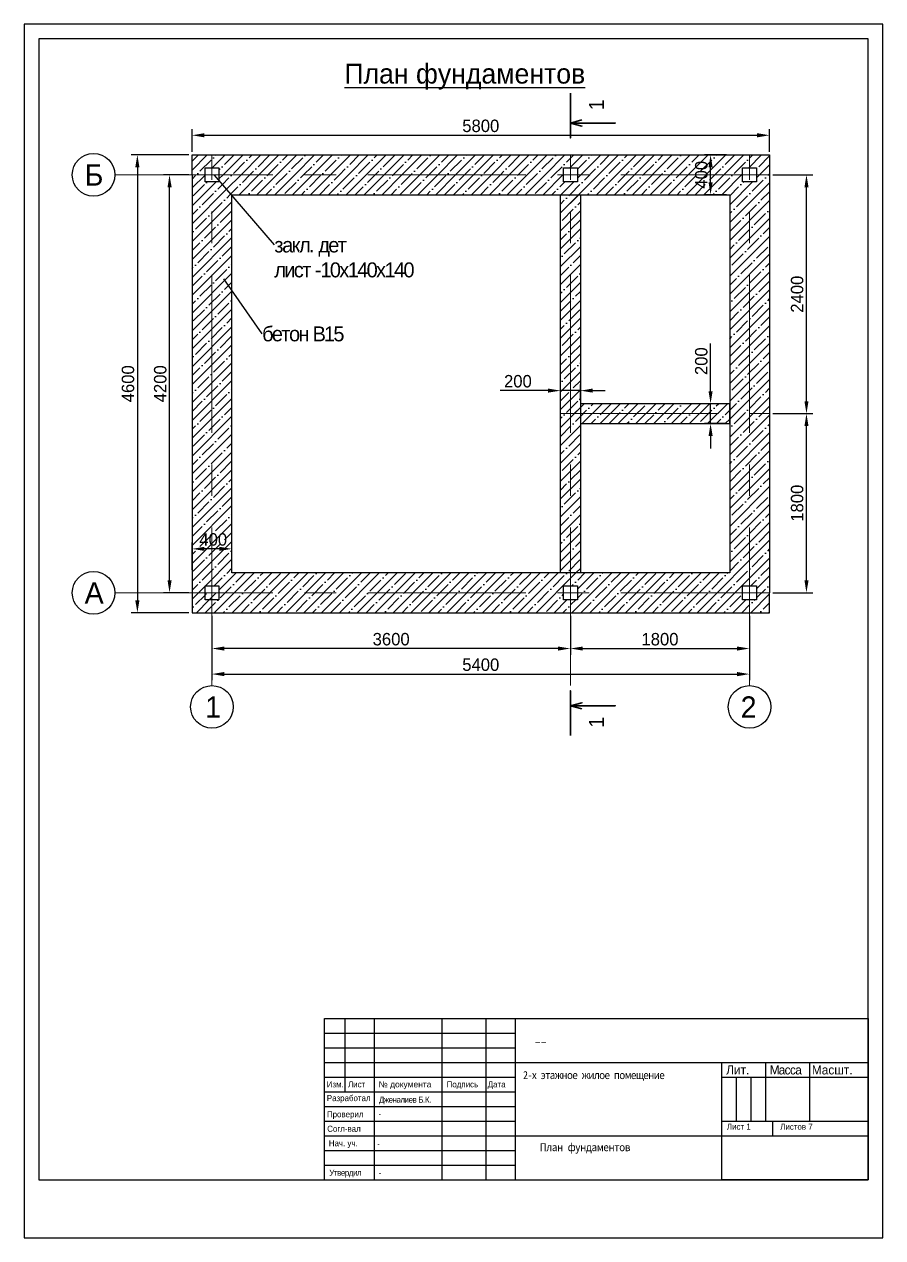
# Model space of a CAD drawing. Header units: millimetres. Extents: x 436607 to 472555, y -237992 to -212524.
# Drawn here: x 436607 to 445229, y -237992 to -225800 of the extents above; entities that cross this region are included whole.
import ezdxf
from ezdxf import colors
from ezdxf.entities.mleader import LeaderData, LeaderLine
from ezdxf.math import Vec2, Vec3

# ---------------------------------------------------------------- set-up
doc = ezdxf.new("R2010")
doc.units = ezdxf.units.MM
doc.header["$LTSCALE"] = 50
doc.linetypes.add('осевая', pattern=[50.8, 31.75, -6.35, 6.35, -6.35])
doc.linetypes.add('штриховая', pattern=[19.05, 12.7, -6.35])
doc.layers.add('Штрава', color=131, linetype='Continuous')
doc.styles.add('SS', font='Gulim.ttf')
doc.dimstyles.get("Standard").update_dxf_attribs({"dimscale": 500, "dimtxt": 0.18, "dimasz": 0.18, "dimexe": 0.18, "dimexo": 0.0625, "dimgap": 0.09, "dimtad": 0, "dimtih": 1, "dimtoh": 1, "dimdec": 0, "dimzin": 0, "dimdsep": 46, "dimtxsty": 'Standard', "dimcen": 0.09, "dimadec": 0, "dimazin": 0, "dimtfac": 1, "dimtdec": 0, "dimtofl": 0, "dimtmove": 0, "dimatfit": 3, "dimfxl": 0, "dimtolj": 1, "dimtzin": 0, "dimarcsym": 0})
pattern_1 = [(45, (0, -3353.3), (-89.80256, 89.80256), []), (45, (89.8, -3353.3), (-89.80256, 89.80256), [158.75, -31.75, 0, -31.75])]

# ---------------------------------------------------------------- blocks, each defined once
blk = doc.blocks.new('*D16')
at = {"color": 0, "lineweight": -2}
for p, q in [((438492, -231743), (438492, -232391)), ((443892, -231743), (443892, -232391)), ((438617, -232329), (443767, -232329))]:
    blk.add_line(p, q, dxfattribs=at)
at = {"color": 0}
for points in [[(438617, -232308), (438617, -232350), (438492, -232329)], [(443767, -232308), (443767, -232350), (443892, -232329)]]:
    blk.add_solid(points, dxfattribs=at)
at = {"layer": 'Defpoints', "color": 0}
for p in [(438492, -231712), (443892, -231712), (443892, -232329)]:
    blk.add_point(p, dxfattribs=at)
at = {"color": 0, "insert": (441192, -232235), "char_height": 125, "attachment_point": 5}
blk.add_mtext('5400', dxfattribs=at)
blk = doc.blocks.new('*D17')
at = {"color": 0, "lineweight": -2}
for p, q in [((438261, -227312), (438004, -227312)), ((438066, -231387), (438066, -227437)), ((438261, -231512), (438004, -231512))]:
    blk.add_line(p, q, dxfattribs=at)
at = {"color": 0}
for points in [[(438046, -227437), (438087, -227437), (438066, -227312)], [(438046, -231387), (438087, -231387), (438066, -231512)]]:
    blk.add_solid(points, dxfattribs=at)
at = {"layer": 'Defpoints', "color": 0}
for p in [(438066, -227312), (438292, -227312), (438292, -231512)]:
    blk.add_point(p, dxfattribs=at)
at = {"color": 0, "insert": (437973, -229412), "char_height": 125, "attachment_point": 5, "rotation": 90}
blk.add_mtext('4200', dxfattribs=at)
blk = doc.blocks.new('*D18')
at = {"color": 0, "lineweight": -2}
for p, q in [((442092, -231743), (442092, -232135)), ((443892, -231743), (443892, -232135)), ((442217, -232072), (443767, -232072))]:
    blk.add_line(p, q, dxfattribs=at)
at = {"color": 0}
for points in [[(442217, -232052), (442217, -232093), (442092, -232072)], [(443767, -232052), (443767, -232093), (443892, -232072)]]:
    blk.add_solid(points, dxfattribs=at)
at = {"layer": 'Defpoints', "color": 0}
for p in [(442092, -231712), (443892, -231712), (443892, -232072)]:
    blk.add_point(p, dxfattribs=at)
at = {"color": 0, "insert": (442992, -231979), "char_height": 125, "attachment_point": 5}
blk.add_mtext('1800', dxfattribs=at)
blk = doc.blocks.new('*D19')
at = {"color": 0, "lineweight": -2}
for p, q in [((444124, -229712), (444526, -229712)), ((444463, -231387), (444463, -229837)), ((444124, -231512), (444526, -231512))]:
    blk.add_line(p, q, dxfattribs=at)
at = {"color": 0}
for points in [[(444443, -229837), (444484, -229837), (444463, -229712)], [(444443, -231387), (444484, -231387), (444463, -231512)]]:
    blk.add_solid(points, dxfattribs=at)
at = {"layer": 'Defpoints', "color": 0}
for p in [(444092, -229712), (444463, -229712), (444092, -231512)]:
    blk.add_point(p, dxfattribs=at)
at = {"color": 0, "insert": (444370, -230612), "char_height": 125, "attachment_point": 5, "rotation": 90}
blk.add_mtext('1800', dxfattribs=at)
blk = doc.blocks.new('*D20')
at = {"color": 0, "lineweight": -2}
for p, q in [((444124, -227312), (444526, -227312)), ((444463, -229587), (444463, -227437)), ((444155, -229712), (444526, -229712))]:
    blk.add_line(p, q, dxfattribs=at)
at = {"color": 0}
for points in [[(444443, -227437), (444484, -227437), (444463, -227312)], [(444443, -229587), (444484, -229587), (444463, -229712)]]:
    blk.add_solid(points, dxfattribs=at)
at = {"layer": 'Defpoints', "color": 0}
for p in [(444092, -227312), (444463, -227312), (444124, -229712)]:
    blk.add_point(p, dxfattribs=at)
at = {"color": 0, "insert": (444370, -228512), "char_height": 125, "attachment_point": 5, "rotation": 90}
blk.add_mtext('2400', dxfattribs=at)
blk = doc.blocks.new('*D21')
at = {"color": 0, "lineweight": -2}
for p, q in [((438261, -227112), (437680, -227112)), ((437743, -227237), (437743, -231587)), ((438261, -231712), (437680, -231712))]:
    blk.add_line(p, q, dxfattribs=at)
at = {"color": 0}
for points in [[(437722, -227237), (437764, -227237), (437743, -227112)], [(437722, -231587), (437764, -231587), (437743, -231712)]]:
    blk.add_solid(points, dxfattribs=at)
at = {"layer": 'Defpoints', "color": 0}
for p in [(438292, -227112), (437743, -231712), (438292, -231712)]:
    blk.add_point(p, dxfattribs=at)
at = {"color": 0, "insert": (437649, -229412), "char_height": 125, "attachment_point": 5, "rotation": 90}
blk.add_mtext('4600', dxfattribs=at)
blk = doc.blocks.new('*D22')
at = {"color": 0, "lineweight": -2}
for p, q in [((438292, -227081), (438292, -226852)), ((444092, -227081), (444092, -226852)), ((438417, -226915), (443967, -226915))]:
    blk.add_line(p, q, dxfattribs=at)
at = {"color": 0}
for points in [[(438417, -226894), (438417, -226936), (438292, -226915)], [(443967, -226894), (443967, -226936), (444092, -226915)]]:
    blk.add_solid(points, dxfattribs=at)
at = {"layer": 'Defpoints', "color": 0}
for p in [(444092, -226915), (438292, -227112), (444092, -227112)]:
    blk.add_point(p, dxfattribs=at)
at = {"color": 0, "insert": (441192, -226821), "char_height": 125, "attachment_point": 5}
blk.add_mtext('5800', dxfattribs=at)
blk = doc.blocks.new('*D23')
at = {"color": 0, "lineweight": -2}
for p, q in [((438292, -231281), (438292, -231008)), ((438692, -231281), (438692, -231008)), ((438567, -231071), (438417, -231071))]:
    blk.add_line(p, q, dxfattribs=at)
at = {"color": 0}
for points in [[(438417, -231050), (438417, -231091), (438292, -231071)], [(438567, -231050), (438567, -231091), (438692, -231071)]]:
    blk.add_solid(points, dxfattribs=at)
at = {"layer": 'Defpoints', "color": 0}
for p in [(438292, -231071), (438292, -231312), (438692, -231312)]:
    blk.add_point(p, dxfattribs=at)
at = {"color": 0, "insert": (438505, -230977), "char_height": 125, "attachment_point": 5}
blk.add_mtext('400', dxfattribs=at)
blk = doc.blocks.new('*D24')
at = {"color": 0, "lineweight": -2}
for p, q in [((443661, -227112), (443438, -227112)), ((443500, -227387), (443500, -227237)), ((443661, -227512), (443438, -227512))]:
    blk.add_line(p, q, dxfattribs=at)
at = {"color": 0}
for points in [[(443480, -227237), (443521, -227237), (443500, -227112)], [(443480, -227387), (443521, -227387), (443500, -227512)]]:
    blk.add_solid(points, dxfattribs=at)
at = {"layer": 'Defpoints', "color": 0}
for p in [(443500, -227112), (443692, -227112), (443692, -227512)]:
    blk.add_point(p, dxfattribs=at)
at = {"color": 0, "insert": (443407, -227312), "char_height": 125, "attachment_point": 5, "rotation": 90}
blk.add_mtext('400', dxfattribs=at)
blk = doc.blocks.new('*D25')
at = {"color": 0, "lineweight": -2}
for p, q in [((443500, -229487), (443500, -229008)), ((443661, -229612), (443438, -229612)), ((443500, -229812), (443500, -229612)), ((443661, -229812), (443438, -229812)), ((443500, -229937), (443500, -230062))]:
    blk.add_line(p, q, dxfattribs=at)
at = {"color": 0}
for points in [[(443480, -229487), (443521, -229487), (443500, -229612)], [(443480, -229937), (443521, -229937), (443500, -229812)]]:
    blk.add_solid(points, dxfattribs=at)
at = {"layer": 'Defpoints', "color": 0}
for p in [(443500, -229612), (443692, -229612), (443692, -229812)]:
    blk.add_point(p, dxfattribs=at)
at = {"color": 0, "insert": (443407, -229185), "char_height": 125, "attachment_point": 5, "rotation": 90}
blk.add_mtext('200', dxfattribs=at)
blk = doc.blocks.new('*D26')
at = {"color": 0, "lineweight": -2}
for p, q in [((441992, -229581), (441992, -229418)), ((442192, -229581), (442192, -229418)), ((441867, -229481), (441388, -229481)), ((442192, -229481), (441992, -229481)), ((442317, -229481), (442442, -229481))]:
    blk.add_line(p, q, dxfattribs=at)
at = {"color": 0}
for points in [[(441867, -229460), (441867, -229501), (441992, -229481)], [(442317, -229460), (442317, -229501), (442192, -229481)]]:
    blk.add_solid(points, dxfattribs=at)
at = {"layer": 'Defpoints', "color": 0}
for p in [(441992, -229481), (441992, -229612), (442192, -229612)]:
    blk.add_point(p, dxfattribs=at)
at = {"color": 0, "insert": (441565, -229387), "char_height": 125, "attachment_point": 5}
blk.add_mtext('200', dxfattribs=at)
blk = doc.blocks.new('*D27')
at = {"color": 0, "lineweight": -2}
for p, q in [((438492, -231743), (438492, -232135)), ((442092, -231743), (442092, -232135)), ((441967, -232072), (438617, -232072))]:
    blk.add_line(p, q, dxfattribs=at)
at = {"color": 0}
for points in [[(438617, -232052), (438617, -232093), (438492, -232072)], [(441967, -232052), (441967, -232093), (442092, -232072)]]:
    blk.add_solid(points, dxfattribs=at)
at = {"layer": 'Defpoints', "color": 0}
for p in [(438492, -231712), (442092, -231712), (438492, -232072)]:
    blk.add_point(p, dxfattribs=at)
at = {"color": 0, "insert": (440292, -231979), "char_height": 125, "attachment_point": 5}
blk.add_mtext('3600', dxfattribs=at)
blk = doc.blocks.new('Рамка А3 (Г)')
at = {"color": 8}
blk.add_lwpolyline([(0, 0), (420, 0), (420, 297), (0, 297)], close=True, dxfattribs=at)
at = {"color": 5}
blk.add_lwpolyline([(20, 5), (415, 5), (415, 292), (20, 292)], close=True, dxfattribs=at)

msp = doc.modelspace()

# ---------------------------------------------------------------- hatches: boundary and pattern name
h = msp.add_hatch()
h.set_pattern_fill('ANSI35', color=256, scale=20)
h.set_pattern_definition(pattern_1)
h.paths.add_polyline_path([(442092.394, -227111.913), (438492.394, -227111.913), (438492.394, -227241.913), (438562.394, -227241.913), (438562.394, -227311.913), (442022.394, -227311.913), (442022.394, -227241.913), (442092.394, -227241.913)])
h.paths.add_polyline_path([(438492.394, -227111.913), (438292.394, -227111.913), (438292.394, -227311.913), (438422.394, -227311.913), (438422.394, -227241.913), (438492.394, -227241.913)])
h.paths.add_polyline_path([(438492.394, -227381.913), (438422.394, -227381.913), (438422.394, -227311.913), (438292.394, -227311.913), (438292.394, -231511.913), (438422.394, -231511.913), (438422.394, -231441.913), (438492.394, -231441.913)])
h.paths.add_polyline_path([(438692.394, -227521.256), (438562.394, -227369.194), (438562.394, -227381.913), (438492.394, -227381.913), (438492.394, -231441.913), (438562.394, -231441.913), (438562.394, -231511.913), (442022.394, -231511.913), (442022.394, -231441.913), (442092.394, -231441.913), (442092.394, -231311.913), (441992.394, -231311.913), (438692.394, -231311.913)])
h.paths.add_polyline_path([(443892.394, -227381.913), (443822.394, -227381.913), (443822.394, -227311.913), (442162.394, -227311.913), (442162.394, -227381.913), (442092.394, -227381.913), (442092.394, -227511.913), (442192.394, -227511.913), (443692.394, -227511.913), (443692.394, -229711.913), (443892.394, -229711.913)])
h.paths.add_polyline_path([(443892.394, -227111.913), (442092.394, -227111.913), (442092.394, -227241.913), (442162.394, -227241.913), (442162.394, -227311.913), (443822.394, -227311.913), (443822.394, -227241.913), (443892.394, -227241.913)])
h.paths.add_polyline_path([(444092.394, -227111.913), (443892.394, -227111.913), (443892.394, -227241.913), (443962.394, -227241.913), (443962.394, -227311.913), (444092.394, -227311.913)])
h.paths.add_polyline_path([(444092.394, -227311.913), (443962.394, -227311.913), (443962.394, -227381.913), (443892.394, -227381.913), (443892.394, -229711.913), (444092.394, -229711.913)])
h.paths.add_polyline_path([(442192.394, -227511.913), (442092.394, -227511.913), (442092.394, -229711.913), (442192.394, -229711.913), (442192.394, -229611.913)], flags=17)
h.paths.add_polyline_path([(442092.394, -227511.913), (441992.394, -227511.913), (441992.394, -229711.913), (442092.394, -229711.913)], flags=17)
h.paths.add_polyline_path([(444092.394, -229711.913), (443892.394, -229711.913), (443892.394, -231441.913), (443962.394, -231441.913), (443962.394, -231511.913), (444092.394, -231511.913)])
h.paths.add_polyline_path([(443892.394, -229711.913), (443692.394, -229711.913), (443692.394, -229811.913), (443692.394, -231311.913), (442092.394, -231311.913), (442092.394, -231441.913), (442162.394, -231441.913), (442162.394, -231511.913), (443822.394, -231511.913), (443822.394, -231441.913), (443892.394, -231441.913)])
h.paths.add_polyline_path([(444092.394, -231511.913), (443962.394, -231511.913), (443962.394, -231581.913), (443892.394, -231581.913), (443892.394, -231711.913), (444092.394, -231711.913)])
h.paths.add_polyline_path([(443892.394, -231581.913), (443822.394, -231581.913), (443822.394, -231511.913), (442162.394, -231511.913), (442162.394, -231581.913), (442092.394, -231581.913), (442092.394, -231711.913), (443892.394, -231711.913)])
h.paths.add_polyline_path([(442092.394, -231581.913), (442022.394, -231581.913), (442022.394, -231511.913), (438562.394, -231511.913), (438292.394, -231511.913), (438292.394, -231711.913), (442092.394, -231711.913)])
h.paths.add_polyline_path([(438492.394, -231581.913), (438422.394, -231581.913), (438422.394, -231511.913), (438292.394, -231511.913), (438292.394, -231711.913), (438492.394, -231711.913)], flags=16)
h = msp.add_hatch()
h.set_pattern_fill('ANSI35', color=256, scale=20)
h.set_pattern_definition(pattern_1)
h.paths.add_polyline_path([(442092.394, -227511.913), (442092.394, -227381.913), (442022.394, -227381.913), (442022.394, -227311.913), (438562.394, -227311.913), (438562.394, -227369.194), (438692.394, -227521.256), (438692.394, -227511.913)])
h = msp.add_hatch()
h.set_pattern_fill('ANSI35', color=256, scale=20)
h.set_pattern_definition(pattern_1)
h.paths.add_polyline_path([(442092.394, -231311.913), (442192.394, -231311.913), (442192.394, -227511.913), (442092.394, -227511.913)])
h.paths.add_polyline_path([(442092.394, -227511.913), (441992.394, -227511.913), (441992.394, -231311.913), (442092.394, -231311.913)])
h = msp.add_hatch()
h.set_pattern_fill('ANSI35', color=256, scale=20)
h.set_pattern_definition(pattern_1)
h.paths.add_polyline_path([(442192.394, -229611.913), (442192.394, -229711.913), (443692.394, -229711.913), (443692.394, -229611.913)])
h.paths.add_polyline_path([(443692.394, -229811.913), (443692.394, -229711.913), (442192.394, -229711.913), (442192.394, -229811.913)])
h = msp.add_hatch()
h.set_pattern_fill('ANSI35', color=256, scale=20)
h.set_pattern_definition(pattern_1)
h.paths.add_polyline_path([(438492.394, -231711.913), (438492.394, -231581.913), (438422.394, -231581.913), (438422.394, -231511.913), (438292.394, -231511.913), (438292.394, -231711.913)])

# ---------------------------------------------------------------- linework, layer by layer
at = {"color": 1, "linetype": 'осевая', "lineweight": 5}
for p, q in [((438492.394, -232444.376), (438492.394, -227111.913)), ((438492.394, -232444.376), (438492.394, -227111.913)), ((442092.394, -232444.376), (442092.394, -227111.913)), ((443892.394, -232444.376), (443892.394, -227111.913)), ((443892.394, -232444.376), (443892.394, -227111.913)), ((437517.51, -227311.913), (444092.394, -227311.913)), ((441992.394, -229711.913), (444092.394, -229711.913)), ((437517.51, -231511.913), (444092.394, -231511.913))]:
    msp.add_line(p, q, dxfattribs=at)
for p, q in [((439623.967, -237411.811), (439623.967, -235788.569)), ((439623.967, -235788.569), (445083.961, -235788.569)), ((439830.561, -236526.406), (439830.561, -235788.569)), ((440125.696, -237411.811), (440125.696, -235788.569)), ((440804.506, -237411.811), (440804.506, -235788.569)), ((441247.208, -237411.811), (441247.208, -235788.569)), ((441542.343, -237411.811), (441542.343, -235788.569)), ((445083.961, -235788.569), (445083.961, -237411.811)), ((439623.967, -235936.137), (441542.343, -235936.137)), ((439623.967, -236083.704), (441542.343, -236083.704)), ((439623.967, -236231.271), (445083.961, -236231.271)), ((439623.967, -236231.271), (445083.961, -236231.271)), ((443608.287, -236231.271), (443608.287, -237411.811)), ((444050.989, -236231.271), (444050.989, -236821.541)), ((444493.692, -236231.271), (444493.692, -236821.541)), ((439623.967, -236378.839), (441542.343, -236378.839)), ((443608.287, -236378.839), (445083.961, -236378.839)), ((443755.854, -236378.839), (443755.854, -236821.541)), ((443903.422, -236378.839), (443903.422, -236821.541)), ((439623.967, -236526.406), (441542.343, -236526.406)), ((439623.967, -236526.406), (441542.343, -236526.406)), ((439623.967, -236673.974), (441542.343, -236673.974)), ((439623.967, -236673.974), (441542.343, -236673.974)), ((439623.967, -236821.541), (441542.343, -236821.541)), ((443608.287, -236821.541), (445083.961, -236821.541)), ((444123.739, -236821.541), (444123.739, -236969.109)), ((439623.967, -236969.109), (445083.961, -236969.109)), ((439623.967, -237116.676), (441542.343, -237116.676)), ((439623.967, -237116.676), (441542.343, -237116.676)), ((439623.967, -237264.243), (441542.343, -237264.243))]:
    msp.add_line(p, q)
at = {"lineweight": 35}
for points in [[(442092.394, -226491.813), (442092.394, -226941.813), (442092.394, -226791.813), (442542.394, -226791.813), (442092.394, -226791.813), (442208.305, -226822.871), (442092.394, -226791.813), (442208.305, -226760.755)], [(442092.394, -232947.199), (442092.394, -232497.199), (442092.394, -232647.199), (442542.394, -232647.199), (442092.394, -232647.199), (442208.305, -232616.141), (442092.394, -232647.199), (442208.305, -232678.257)]]:
    msp.add_lwpolyline(points, dxfattribs=at)
at = {"lineweight": 30}
for points in [[(438292.394, -227311.913), (438292.394, -227111.913), (444092.394, -227111.913), (444092.394, -227311.913)], [(438492.394, -227241.913), (438492.394, -227241.913), (438562.394, -227241.913), (438562.394, -227381.913), (438422.394, -227381.913), (438422.394, -227241.913), (438492.394, -227241.913)], [(442092.394, -227241.913), (442092.394, -227241.913), (442162.394, -227241.913), (442162.394, -227381.913), (442022.394, -227381.913), (442022.394, -227241.913), (442092.394, -227241.913)], [(443892.394, -227241.913), (443892.394, -227241.913), (443962.394, -227241.913), (443962.394, -227381.913), (443822.394, -227381.913), (443822.394, -227241.913), (443892.394, -227241.913)], [(438292.394, -227311.913), (438292.394, -231511.913)], [(444092.394, -227311.913), (444092.394, -231511.913)], [(438692.394, -231311.913), (438692.394, -231311.913), (438692.394, -231311.913), (438692.394, -227511.913), (443692.394, -227511.913), (443692.394, -231311.913), (438692.394, -231311.913)], [(442092.394, -227511.913), (442192.394, -227511.913), (442192.394, -231311.913), (441992.394, -231311.913), (441992.394, -227511.913), (442092.394, -227511.913)], [(443692.394, -229711.913), (443692.394, -229611.913), (442192.394, -229611.913), (442192.394, -229811.913), (443692.394, -229811.913), (443692.394, -229711.913)], [(438292.394, -231511.913), (438292.394, -231711.913), (444092.394, -231711.913), (444092.394, -231511.913)], [(438492.394, -231441.913), (438492.394, -231441.913), (438562.394, -231441.913), (438562.394, -231581.913), (438422.394, -231581.913), (438422.394, -231441.913), (438492.394, -231441.913)], [(442092.394, -231441.913), (442092.394, -231441.913), (442162.394, -231441.913), (442162.394, -231581.913), (442022.394, -231581.913), (442022.394, -231441.913), (442092.394, -231441.913)], [(443892.394, -231441.913), (443892.394, -231441.913), (443962.394, -231441.913), (443962.394, -231581.913), (443822.394, -231581.913), (443822.394, -231441.913), (443892.394, -231441.913)]]:
    msp.add_lwpolyline(points, dxfattribs=at)
for centre in [(437303.135, -227311.913), (437303.135, -231511.913), (438492.394, -232658.751), (443892.394, -232658.751)]:
    msp.add_circle(centre, 214.375)
at = {"layer": 'Штрава', "color": 1, "lineweight": -2}
msp.add_lwpolyline([(445083.961, -236969.109), (445083.961, -237411.811), (443608.287, -237411.811)], dxfattribs=at)

# ---------------------------------------------------------------- block references
at = {"xscale": 29.03040000000619, "yscale": 29.030399999996, "zscale": 29.0304, "rotation": 90}
msp.add_blockref('Рамка А3 (Г)', (445229.113, -237992.419), dxfattribs=at)

# ---------------------------------------------------------------- texts
at = {"attachment_point": 1}
for s, insert, char_height, width in [('{\\LПлан фундаментов}', (439822.185, -226195.687), 200, 3344.73927), ('{\\fSimSun|b0|i0|c204|p2;__}', (441733.711, -235927.289), 87.5, 3476.38102), ('{\\fSimSun|b0|i0|c204|p2;\\W0.9;\\T0.9;2-х этажное жилое помещение}', (441616.803, -236317.561), 80.5, 1948.55157), ('{\\fSimSun|b0|i0|c204|p2;\\W0.9;\\T0.95;План фундаментов}', (441783.1, -237042.366), 80.5, 1603.62214)]:
    msp.add_mtext(s, dxfattribs=dict(at, insert=insert, char_height=char_height, width=width))
at = {"linetype": 'штриховая', "char_height": 150, "width": 127.89266, "rotation": 90}
for s, insert, attachment_point in [('1', (442278.405, -226552.862), 3), ('{\\W0.259642; }1', (442278.405, -232886.15), 1)]:
    msp.add_mtext(s, dxfattribs=dict(at, insert=insert, attachment_point=attachment_point))
at = {"linetype": 'штриховая', "char_height": 214.375, "width": 182.77993, "attachment_point": 1}
for s, insert in [(' Б', (437213.371, -227206.241)), (' А', (437213.371, -231406.241)), ('{\\W0.259642; }1', (438402.631, -232553.079)), (' 2', (443802.631, -232553.079))]:
    msp.add_mtext(s, dxfattribs=dict(at, insert=insert))
at = {"attachment_point": 1, "style": 'SS'}
for s, insert, char_height, width in [('{\\H1.5x;Лит.}', (443656.705, -236260.501), 60.81075, 346.62043), ('{\\H1.5x;\\T0.9;Масса}', (444094.075, -236260.501), 60.81075, 346.62043), ('{\\H1.5x;Масшт.}', (444517.501, -236260.501), 60.81075, 346.62043), ('Изм.', (439645.356, -236420.79), 60.8108, 346.62043), ('Лист', (439858.802, -236420.79), 60.8108, 346.62043), ('{\\fArial|b0|i0|c204|p34;№ документа}', (440166.612, -236420.79), 60.81075, 623.91817), ('Подпись ', (440849.224, -236420.79), 60.8108, 346.62043), ('Дата', (441261.892, -236420.79), 60.8108, 346.62043), ('Разработал', (439646.047, -236559.145), 60.8108, 346.62043), ('{\\T0.9;Дженалиев Б.К.}', (440169.667, -236574.672), 60.81075, 667.41591), ('Проверил', (439646.736, -236721.434), 60.8108, 346.62043), ('-', (440165.12, -236714.742), 60.811, 716.35064), ('Согл-вал', (439649.841, -236867.345), 60.8108, 346.62043), ('{\\fGulim|b0|i0|c129|p50;Лист} 1{\\fGulim|b0|i0|c129|p50; }', (443663.352, -236846.965), 60.81075, 346.62043), ('{\\fGulim|b0|i0|c129|p50;Листов }7', (444199.841, -236846.965), 60.81075, 778.43012), ('Нач. уч.', (439665.445, -237012.441), 60.8108, 346.62043), ('{\\T0.85;-}', (440151.479, -237019.27), 60.8108, 678.29025), ('{\\T0.9;Утвердил}', (439670.575, -237308.75), 60.81075, 346.62043), ('{\\T0.85;-}', (440166.163, -237308.75), 60.8108, 667.41591)]:
    msp.add_mtext(s, dxfattribs=dict(at, insert=insert, char_height=char_height, width=width))

# ---------------------------------------------------------------- dimensions: what is measured, and where the dimension line sits
for base, p1, p2, picture, middle in [((444092.394, -226914.935), (438292.394, -227111.913), (444092.394, -227111.913), '*D22', (441192.394, -226821.185)), ((441992.394, -229480.611), (442192.394, -229611.913), (441992.394, -229611.913), '*D26', (441565.311, -229386.861)), ((443892.394, -232328.774), (438492.394, -231711.913), (443892.394, -231711.913), '*D16', (441192.394, -232235.024)), ((438492.394, -232072.403), (442092.394, -231711.913), (438492.394, -231711.913), '*D27', (440292.394, -231978.653)), ((443892.394, -232072.403), (442092.394, -231711.913), (443892.394, -231711.913), '*D18', (442992.394, -231978.653))]:
    dim = msp.add_linear_dim(base=base, p1=p1, p2=p2, dimstyle='Standard', override={"dimscale": 50, "dimtxt": 2.5, "dimasz": 2.5, "dimexe": 1.25, "dimexo": 0.625, "dimgap": 0.625, "dimtad": 1, "dimtih": 0, "dimtoh": 0, "dimdec": 2, "dimzin": 8, "dimdsep": 44, "dimcen": 2.5, "dimtdec": 2, "dimtofl": 1, "dimfxl": 1.5, "dimtolj": 0, "dimtzin": 8})
    dim.commit()
    dim.dimension.update_dxf_attribs({"geometry": picture, "text_midpoint": middle})
for base, p1, p2, picture, middle in [((437742.963, -231711.913), (438292.394, -227111.913), (438292.394, -231711.913), '*D21', (437649.213, -229411.913)), ((443500.403, -227111.913), (443692.394, -227511.913), (443692.394, -227111.913), '*D24', (443406.653, -227311.913)), ((438066.334, -227311.913), (438292.394, -231511.913), (438292.394, -227311.913), '*D17', (437972.584, -229411.913)), ((444463.415, -227311.913), (444123.644, -229711.913), (444092.394, -227311.913), '*D20', (444369.665, -228511.913)), ((443500.403, -229611.913), (443692.394, -229811.913), (443692.394, -229611.913), '*D25', (443406.653, -229184.83)), ((444463.415, -229711.913), (444092.394, -231511.913), (444092.394, -229711.913), '*D19', (444369.665, -230611.913))]:
    dim = msp.add_linear_dim(base=base, p1=p1, p2=p2, angle=90, dimstyle='Standard', override={"dimscale": 50, "dimtxt": 2.5, "dimasz": 2.5, "dimexe": 1.25, "dimexo": 0.625, "dimgap": 0.625, "dimtad": 1, "dimtih": 0, "dimtoh": 0, "dimdec": 2, "dimzin": 8, "dimdsep": 44, "dimcen": 2.5, "dimtdec": 2, "dimtofl": 1, "dimfxl": 1.5, "dimtolj": 0, "dimtzin": 8})
    dim.commit()
    dim.dimension.update_dxf_attribs({"geometry": picture, "text_midpoint": middle})
dim = msp.add_linear_dim(base=(438292.394, -231070.522), p1=(438692.394, -231311.913), p2=(438292.394, -231311.913), dimstyle='Standard', override={"dimscale": 50, "dimtxt": 2.5, "dimasz": 2.5, "dimexe": 1.25, "dimexo": 0.625, "dimgap": 0.625, "dimtad": 1, "dimtih": 0, "dimtoh": 0, "dimdec": 2, "dimzin": 8, "dimdsep": 44, "dimcen": 2.5, "dimtdec": 2, "dimtofl": 1, "dimfxl": 1.5, "dimtolj": 0, "dimtzin": 8})
dim.commit()
dim.dimension.update_dxf_attribs({"geometry": '*D23', "text_midpoint": (438505.311, -231070.522), "dimtype": 160})

# ---------------------------------------------------------------- leaders
ml = msp.add_multileader_mtext('Standard')
ml.set_content('{\\T0.75;закл. дет \\Pлист -10х140х14}0', color=256)
ml.set_leader_properties()
ml.build(insert=Vec2(0, 0))
ml.multileader.update_dxf_attribs({"text_right_attachment_type": 6, "dogleg_length": 0.36})
ctx = ml.context
ctx.base_point, ctx.char_height, ctx.plane_origin = Vec3(439117.003, -228017.505), 150, Vec3(438513.241, -227311.698)
ctx.right_attachment = 6
notes = []
notes.append((ctx, [(0, (1, 1, 0), (439116.643, -228017.505), (1, 0), 0.36, [(0, [(438513.241, -227311.698)], 0, [])])]))
ctx.mtext.insert, ctx.mtext.flow_direction = Vec3(439119.003, -227942.505), 5
ml = msp.add_multileader_mtext('Standard')
ml.set_content('{\\T0.8;бетон В15}', color=256)
ml.set_leader_properties()
ml.build(insert=Vec2(0, 0))
ml.multileader.update_dxf_attribs({"text_right_attachment_type": 6, "dogleg_length": 0.36})
ctx = ml.context
ctx.base_point, ctx.char_height, ctx.plane_origin = Vec3(438994.019, -228910.367), 150, Vec3(438604.479, -228354.56)
ctx.right_attachment = 6
notes.append((ctx, [(0, (1, 1, 0), (438993.659, -228910.367), (1, 0), 0.36, [(0, [(438604.479, -228354.56)], 0, [])])]))
ctx.mtext.insert, ctx.mtext.flow_direction = Vec3(438996.019, -228835.367), 5
for ctx, leaders in notes:
    for number, flags, end, landing, length, lines in leaders:
        leader = LeaderData()
        leader.index, (leader.has_last_leader_line, leader.has_dogleg_vector, leader.attachment_direction) = number, flags
        leader.last_leader_point, leader.dogleg_vector, leader.dogleg_length = Vec3(end), Vec3(landing), length
        for number, points, colour, breaks in lines:
            line = LeaderLine()
            line.index, line.vertices, line.color, line.breaks = number, Vec3.list(points), colors.encode_raw_color(colour), breaks
            leader.lines.append(line)
        ctx.leaders.append(leader)

doc.saveas('drawing.dxf')
